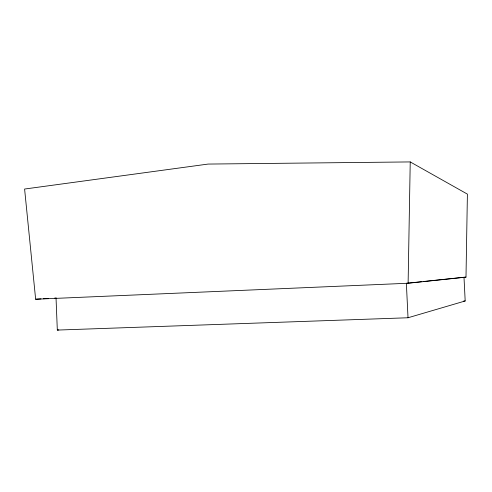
<?xml version="1.0" encoding="UTF-8"?>
<svg xmlns="http://www.w3.org/2000/svg" width="492" height="492" viewBox="0 0 492 492"><rect width="100%" height="100%" fill="white"/><g stroke="black" fill="none" stroke-linecap="round" stroke-linejoin="round"><path stroke-width="0.74" d="M408.114 283.244L410.23 161.923L208.104 164.07L24.6 189.039L35.645 299.234L408.114 283.244L465.992 277.137L467.4 194.125L410.23 161.923M56.045 298.33L57.318 330.077L408.022 317.758L465.18 300.969L463.999 277.248L423.046 281.541M57.318 330.077L58.812 329.892M421.533 281.701L406.361 283.294L408.022 317.758M35.645 299.234L41.002 298.89M43.296 298.749L48.646 298.404M54.766 298.017L56.291 297.918M464.46 277.205L465.992 277.137M463.642 301.024L465.18 300.969"/></g></svg>
